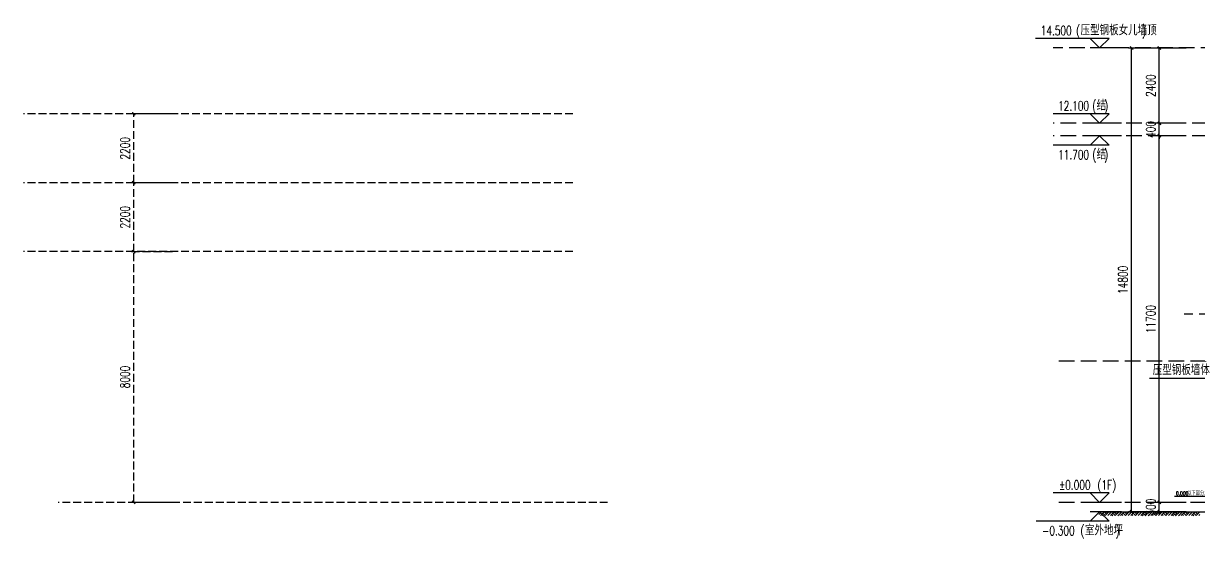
# Model space of a CAD drawing. Extents: x -1899985 to -450366, y 556196 to 2151267.
# Drawn here: x -1818420 to -1780926, y 567103 to 583539 of the extents above; entities that cross this region are included whole.
import ezdxf

# ---------------------------------------------------------------- set-up
doc = ezdxf.new("R2010")
doc.units = 0
doc.header["$LTSCALE"] = 1000
doc.header["$MEASUREMENT"] = 0
for name, pattern in [('__DASH', [0.35, 0.25, -0.1]), ('DASH', [0.35, 0.25, -0.1]), ('DOTE', [2.42, 2, -0.2, 0.02, -0.2])]:
    doc.linetypes.add(name, pattern=pattern)
doc.layers.get('Defpoints').update_dxf_attribs({"color": 210})
for name, color, linetype in [('A-AXIS-D', 1, 'Continuous'), ('A-AXIS-DOTE', 14, 'DOTE'), ('A-AXIS-SYMB', 3, 'Continuous'), ('A-HATCH-2', 251, 'Continuous'), ('A-LIN-V', 9, 'Continuous'), ('AS-WALL', 40, 'Continuous'), ('DIM_ELEV', 3, 'Continuous'), ('DIM_LEAD', 3, 'Continuous'), ('PUB_TEXT', 7, 'Continuous')]:
    doc.layers.add(name, color=color, linetype=linetype)
doc.styles.add('_TCH_DIM', font='SIMPLEX', dxfattribs={"bigfont": 'GBCBIG'})
doc.styles.add('_TCH_DIM_T3', font='SIMPLEX', dxfattribs={"width": 0.705882, "bigfont": 'GBCBIG'})
doc.dimstyles.new('_TCH_ARCH&&100', dxfattribs={"dimtxt": 297.5, "dimasz": 100, "dimexe": 100, "dimexo": 100, "dimgap": 126.25, "dimtad": 1, "dimdec": 0, "dimzin": 0, "dimdsep": 46, "dimtxsty": '_TCH_DIM_T3', "dimblk": 'ARCHTICK', "dimcen": 0.09, "dimclrt": 7, "dimazin": 2, "dimtfac": 1, "dimtdec": 0, "dimtix": 1, "dimtmove": 2, "dimatfit": 3, "dimfxl": 0, "dimtolj": 1, "dimtzin": 0, "dimarcsym": 0})

# ---------------------------------------------------------------- blocks, each defined once
blk = doc.blocks.new('_ArchTick')
at = {"color": 0, "linetype": 'ByBlock', "const_width": 0.4}
blk.add_lwpolyline([(-0.5, -0.5), (0.5, 0.5)], dxfattribs=at)
blk = doc.blocks.new('*D510')
at = {"layer": 'A-AXIS-D', "color": 0, "linetype": 'DASH', "lineweight": -2}
for p, q in [((-1817370, 576257), (-1818703, 576257)), ((-1818603, 568257), (-1818603, 576257)), ((-1817370, 568257), (-1818703, 568257))]:
    blk.add_line(p, q, dxfattribs=at)
at = {"layer": 'Defpoints', "color": 0, "linetype": 'DASH'}
for p in [(-1818603, 576257), (-1817270, 576257), (-1817270, 568257)]:
    blk.add_point(p, dxfattribs=at)
at = {"layer": 'A-AXIS-D', "color": 0, "linetype": 'DASH', "lineweight": -2, "xscale": 100, "yscale": 100, "zscale": 100}
for p, rotation in [((-1818603, 576257), 90), ((-1818603, 568257), 270)]:
    blk.add_blockref('_ArchTick', p, dxfattribs=dict(at, rotation=rotation))
at = {"layer": 'A-AXIS-D', "color": 7, "linetype": 'DASH', "insert": (-1818878, 572257), "char_height": 297.5, "attachment_point": 5, "rotation": 90, "style": '_TCH_DIM_T3'}
blk.add_mtext('\\A1;8000', dxfattribs=at)
blk = doc.blocks.new('*D511')
at = {"layer": 'A-AXIS-D', "color": 0, "linetype": 'DASH', "lineweight": -2}
for p, q in [((-1817370, 578457), (-1818703, 578457)), ((-1818603, 576257), (-1818603, 578457)), ((-1817370, 576257), (-1818703, 576257))]:
    blk.add_line(p, q, dxfattribs=at)
at = {"layer": 'Defpoints', "color": 0, "linetype": 'DASH'}
for p in [(-1818603, 578457), (-1817270, 578457), (-1817270, 576257)]:
    blk.add_point(p, dxfattribs=at)
at = {"layer": 'A-AXIS-D', "color": 0, "linetype": 'DASH', "lineweight": -2, "xscale": 100, "yscale": 100, "zscale": 100}
for p, rotation in [((-1818603, 578457), 90), ((-1818603, 576257), 270)]:
    blk.add_blockref('_ArchTick', p, dxfattribs=dict(at, rotation=rotation))
at = {"layer": 'A-AXIS-D', "color": 7, "linetype": 'DASH', "insert": (-1818878, 577357), "char_height": 297.5, "attachment_point": 5, "rotation": 90, "style": '_TCH_DIM_T3'}
blk.add_mtext('\\A1;2200', dxfattribs=at)
blk = doc.blocks.new('*D512')
at = {"layer": 'A-AXIS-D', "color": 0, "linetype": 'DASH', "lineweight": -2}
for p, q in [((-1817370, 580657), (-1818703, 580657)), ((-1818603, 578457), (-1818603, 580657)), ((-1817370, 578457), (-1818703, 578457))]:
    blk.add_line(p, q, dxfattribs=at)
at = {"layer": 'Defpoints', "color": 0, "linetype": 'DASH'}
for p in [(-1818603, 580657), (-1817270, 580657), (-1817270, 578457)]:
    blk.add_point(p, dxfattribs=at)
at = {"layer": 'A-AXIS-D', "color": 0, "linetype": 'DASH', "lineweight": -2, "xscale": 100, "yscale": 100, "zscale": 100}
for p, rotation in [((-1818603, 580657), 90), ((-1818603, 578457), 270)]:
    blk.add_blockref('_ArchTick', p, dxfattribs=dict(at, rotation=rotation))
at = {"layer": 'A-AXIS-D', "color": 7, "linetype": 'DASH', "insert": (-1818878, 579557), "char_height": 297.5, "attachment_point": 5, "rotation": 90, "style": '_TCH_DIM_T3'}
blk.add_mtext('\\A1;2200', dxfattribs=at)
blk = doc.blocks.new('*D431')
at = {"layer": 'A-AXIS-D', "color": 0, "lineweight": -2}
for p, q in [((-1781320, 568257), (-1782276, 568257)), ((-1782176, 568257), (-1782176, 568357)), ((-1782176, 567957), (-1782176, 568257)), ((-1781320, 567957), (-1782276, 567957)), ((-1782176, 567957), (-1782176, 567857))]:
    blk.add_line(p, q, dxfattribs=at)
at = {"layer": 'Defpoints', "color": 0}
for p in [(-1782176, 568257), (-1781220, 568257), (-1781220, 567957)]:
    blk.add_point(p, dxfattribs=at)
at = {"layer": 'A-AXIS-D', "color": 0, "lineweight": -2, "xscale": 100, "yscale": 100, "zscale": 100}
for p, rotation in [((-1782176, 568257), 270), ((-1782176, 567957), 90)]:
    blk.add_blockref('_ArchTick', p, dxfattribs=dict(at, rotation=rotation))
at = {"layer": 'A-AXIS-D', "color": 7, "insert": (-1782451, 568107), "char_height": 297.5, "attachment_point": 5, "rotation": 90, "style": '_TCH_DIM_T3'}
blk.add_mtext('\\A1;300', dxfattribs=at)
blk = doc.blocks.new('*D432')
at = {"layer": 'A-AXIS-D', "color": 0, "lineweight": -2}
for p, q in [((-1781320, 579957), (-1782276, 579957)), ((-1782176, 568257), (-1782176, 579957)), ((-1781320, 568257), (-1782276, 568257))]:
    blk.add_line(p, q, dxfattribs=at)
at = {"layer": 'Defpoints', "color": 0}
for p in [(-1782176, 579957), (-1781220, 579957), (-1781220, 568257)]:
    blk.add_point(p, dxfattribs=at)
at = {"layer": 'A-AXIS-D', "color": 0, "lineweight": -2, "xscale": 100, "yscale": 100, "zscale": 100}
for p, rotation in [((-1782176, 579957), 90), ((-1782176, 568257), 270)]:
    blk.add_blockref('_ArchTick', p, dxfattribs=dict(at, rotation=rotation))
at = {"layer": 'A-AXIS-D', "color": 7, "insert": (-1782451, 574107), "char_height": 297.5, "attachment_point": 5, "rotation": 90, "style": '_TCH_DIM_T3'}
blk.add_mtext('\\A1;11700', dxfattribs=at)
blk = doc.blocks.new('*D433')
at = {"layer": 'A-AXIS-D', "color": 0, "lineweight": -2}
for p, q in [((-1782176, 580357), (-1782176, 580457)), ((-1781320, 580357), (-1782276, 580357)), ((-1782176, 579957), (-1782176, 580357)), ((-1781320, 579957), (-1782276, 579957)), ((-1782176, 579957), (-1782176, 579857))]:
    blk.add_line(p, q, dxfattribs=at)
at = {"layer": 'Defpoints', "color": 0}
for p in [(-1782176, 580357), (-1781220, 580357), (-1781220, 579957)]:
    blk.add_point(p, dxfattribs=at)
at = {"layer": 'A-AXIS-D', "color": 0, "lineweight": -2, "xscale": 100, "yscale": 100, "zscale": 100}
for p, rotation in [((-1782176, 580357), 270), ((-1782176, 579957), 90)]:
    blk.add_blockref('_ArchTick', p, dxfattribs=dict(at, rotation=rotation))
at = {"layer": 'A-AXIS-D', "color": 7, "insert": (-1782451, 580157), "char_height": 297.5, "attachment_point": 5, "rotation": 90, "style": '_TCH_DIM_T3'}
blk.add_mtext('\\A1;400', dxfattribs=at)
blk = doc.blocks.new('*D434')
at = {"layer": 'A-AXIS-D', "color": 0, "lineweight": -2}
for p, q in [((-1781320, 582757), (-1782276, 582757)), ((-1782176, 580357), (-1782176, 582757)), ((-1781320, 580357), (-1782276, 580357))]:
    blk.add_line(p, q, dxfattribs=at)
at = {"layer": 'Defpoints', "color": 0}
for p in [(-1782176, 582757), (-1781220, 582757), (-1781220, 580357)]:
    blk.add_point(p, dxfattribs=at)
at = {"layer": 'A-AXIS-D', "color": 0, "lineweight": -2, "xscale": 100, "yscale": 100, "zscale": 100}
for p, rotation in [((-1782176, 582757), 90), ((-1782176, 580357), 270)]:
    blk.add_blockref('_ArchTick', p, dxfattribs=dict(at, rotation=rotation))
at = {"layer": 'A-AXIS-D', "color": 7, "insert": (-1782451, 581557), "char_height": 297.5, "attachment_point": 5, "rotation": 90, "style": '_TCH_DIM_T3'}
blk.add_mtext('\\A1;2400', dxfattribs=at)
blk = doc.blocks.new('*D478')
at = {"layer": 'A-AXIS-D', "color": 0, "lineweight": -2}
for p, q in [((-1781829, 582757), (-1783162, 582757)), ((-1783062, 567957), (-1783062, 582757)), ((-1781829, 567957), (-1783162, 567957))]:
    blk.add_line(p, q, dxfattribs=at)
at = {"layer": 'Defpoints', "color": 0}
for p in [(-1783062, 582757), (-1781729, 582757), (-1781729, 567957)]:
    blk.add_point(p, dxfattribs=at)
at = {"layer": 'A-AXIS-D', "color": 0, "lineweight": -2, "xscale": 100, "yscale": 100, "zscale": 100}
for p, rotation in [((-1783062, 582757), 90), ((-1783062, 567957), 270)]:
    blk.add_blockref('_ArchTick', p, dxfattribs=dict(at, rotation=rotation))
at = {"layer": 'A-AXIS-D', "color": 7, "insert": (-1783337, 575357), "char_height": 297.5, "attachment_point": 5, "rotation": 90, "style": '_TCH_DIM_T3'}
blk.add_mtext('\\A1;14800', dxfattribs=at)
blk = doc.blocks.new('$LinePat$素土夯实')
at = {"color": 0}
for p, q in [((0, -210), (210, 0)), ((120, -300), (420, 0)), ((420, 0), (608, -188)), ((495, -300), (795, 0)), ((615, 0), (705, -90)), ((210, -210), (300, -300)), ((315, -105), (502, -293)), ((705, -300), (795, -210))]:
    blk.add_line(p, q, dxfattribs=at)
blk = doc.blocks.new('234234234234')
at = {"layer": 'A-LIN-V', "linetype": 'DASH'}
for points in [[(-1804589.6, 580657.5), (-1822119.6, 580657.5)], [(-1804589.6, 578457.5), (-1822119.6, 578457.5)], [(-1804589.6, 576257.5), (-1822119.6, 576257.5)], [(-1803479.6, 568257.5), (-1821009.6, 568257.5)]]:
    blk.add_lwpolyline(points, dxfattribs=at)
at = {"layer": 'A-AXIS-D', "linetype": 'DASH'}
for p1, p2, picture, middle in [((-1817269.8, 578457.5), (-1817269.8, 580657.5), '*D512', (-1818878.2, 579557.5)), ((-1817269.8, 576257.5), (-1817269.8, 578457.5), '*D511', (-1818878.2, 577357.5)), ((-1817269.8, 568257.5), (-1817269.8, 576257.5), '*D510', (-1818878.2, 572257.5))]:
    dim = blk.add_aligned_dim(p1=p1, p2=p2, distance=1333.3, dimstyle='_TCH_ARCH&&100', dxfattribs=at)
    dim.commit()
    dim.dimension.update_dxf_attribs({"geometry": picture, "text_midpoint": middle})

msp = doc.modelspace()

# ---------------------------------------------------------------- linework, layer by layer
at = {"layer": 'A-AXIS-DOTE', "linetype": '__DASH', "ltscale": 2}
for p, q in [((-1669050, 582757.5), (-1785568.2, 582757.5)), ((-1669330, 580357.5), (-1785568.2, 580357.5)), ((-1669330, 579957.5), (-1785568.2, 579957.5)), ((-1776905.7, 574257.5), (-1781381, 574257.5)), ((-1647680.2, 572757.5), (-1785568.2, 572757.5)), ((-1647680.2, 568257.5), (-1785568.2, 568257.5))]:
    msp.add_line(p, q, dxfattribs=at)
at = {"layer": 'A-AXIS-SYMB'}
msp.add_line((-1780724.3, 572213.9), (-1782490.8, 572213.9), dxfattribs=at)
at = {"layer": 'AS-WALL'}
msp.add_lwpolyline([(-1783926.4, 567957.5), (-1779860.4, 567957.5), (-1779860.4, 567957.5)], dxfattribs=at)
at = {"layer": 'DIM_ELEV'}
for p, q in [((-1783780.2, 583057.5), (-1786130.1, 583057.5)), ((-1784080.2, 582757.5), (-1784380.2, 583057.5)), ((-1784080.2, 582757.5), (-1783780.2, 583057.5)), ((-1783380.2, 582757.5), (-1784380.2, 582757.5)), ((-1783780.2, 580657.5), (-1785568.2, 580657.5)), ((-1784080.2, 580357.5), (-1784380.2, 580657.5)), ((-1784080.2, 580357.5), (-1783780.2, 580657.5)), ((-1783380.2, 580357.5), (-1784380.2, 580357.5)), ((-1783780.2, 579657.5), (-1785568.2, 579657.5)), ((-1784080.2, 579957.5), (-1784380.2, 579657.5)), ((-1783380.2, 579957.5), (-1784380.2, 579957.5)), ((-1784080.2, 579957.5), (-1783780.2, 579657.5)), ((-1783780.2, 568557.5), (-1785568.2, 568557.5)), ((-1784080.2, 568257.5), (-1784380.2, 568557.5)), ((-1784080.2, 568257.5), (-1783780.2, 568557.5)), ((-1783380.2, 568257.5), (-1784380.2, 568257.5)), ((-1783780.2, 567657.5), (-1786110.4, 567657.5)), ((-1784080.2, 567957.5), (-1784380.2, 567657.5)), ((-1783380.2, 567957.5), (-1784380.2, 567957.5)), ((-1784080.2, 567957.5), (-1783780.2, 567657.5))]:
    msp.add_line(p, q, dxfattribs=at)
at = {"layer": 'DIM_LEAD'}
msp.add_line((-1780381.3, 568439.4), (-1781687.9, 568439.4), dxfattribs=at)

# ---------------------------------------------------------------- block references
at = {"layer": 'A-HATCH-2', "xscale": 0.406059325623648, "yscale": 0.4, "zscale": 0.4}
for p in [(-1784107, 567957.5), (-1783784.2, 567957.5), (-1783461.4, 567957.5), (-1783138.6, 567957.5), (-1782815.8, 567957.5), (-1782492.9, 567957.5), (-1782170.1, 567957.5), (-1781847.3, 567957.5), (-1781524.5, 567957.5), (-1781201.7, 567957.5)]:
    msp.add_blockref('$LinePat$素土夯实', p, dxfattribs=at)
at = {"layer": 'A-LIN-V'}
msp.add_blockref('234234234234', (3700, 0), dxfattribs=at)

# ---------------------------------------------------------------- texts
at = {"layer": 'PUB_TEXT', "style": '_TCH_DIM', "width": 0.705882}
for s, height, p in [('14.500', 297.5, (-1785960.1, 583162.5)), ('(', 297.5, (-1784830.1, 583162.5)), (')', 297.5, (-1782724.1, 583162.5)), ('12.100', 297.5, (-1785406.2, 580762.5)), ('(', 297.5, (-1784316.2, 580762.5)), (')', 297.5, (-1783930.5, 580762.5)), ('11.700', 297.5, (-1785406.2, 579202.5)), ('(', 297.5, (-1784316.2, 579202.5)), (')', 297.5, (-1783930.5, 579202.5)), ('%%P0.000', 297.5, (-1785378.2, 568662.5)), ('(1F)', 297.5, (-1784148.2, 568662.5)), ('0.000', 119, (-1781645.9, 568481.4)), ('-0.300', 297.5, (-1785920.4, 567202.5)), ('(', 297.5, (-1784690.4, 567202.5)), (')', 297.5, (-1783567.5, 567202.5))]:
    msp.add_text(s, height=height, dxfattribs=at).set_placement(p)
at = {"layer": 'PUB_TEXT', "style": '_TCH_DIM'}
for s, height, p in [('压型钢板女儿墙顶', 337.59, (-1784690.1, 583162.5)), ('结', 337.6, (-1784176.2, 580762.5)), ('结', 337.6, (-1784176.2, 579202.5)), ('压型钢板墙体', 337.59, (-1782385.8, 572318.9)), ('以下部分为铝板包边', 135.04, (-1781285.9, 568481.4)), ('室外地坪', 337.59, (-1784550.4, 567202.5))]:
    msp.add_text(s, height=height, dxfattribs=at).set_placement(p)

# ---------------------------------------------------------------- dimensions: what is measured, and where the dimension line sits
at = {"layer": 'A-AXIS-D'}
for p1, p2, distance, picture, middle in [((-1781728.6, 567957.5), (-1781728.6, 582757.5), 1333.3, '*D478', (-1783336.9, 575357.5)), ((-1781220.2, 580357.5), (-1781220.2, 582757.5), 955.6, '*D434', (-1782450.9, 581557.5)), ((-1781220.2, 579957.5), (-1781220.2, 580357.5), 955.6, '*D433', (-1782450.9, 580157.5)), ((-1781220.2, 568257.5), (-1781220.2, 579957.5), 955.6, '*D432', (-1782450.9, 574107.5)), ((-1781220.2, 567957.5), (-1781220.2, 568257.5), 955.6, '*D431', (-1782450.9, 568107.5))]:
    dim = msp.add_aligned_dim(p1=p1, p2=p2, distance=distance, dimstyle='_TCH_ARCH&&100', dxfattribs=at)
    dim.commit()
    dim.dimension.update_dxf_attribs({"geometry": picture, "text_midpoint": middle})

doc.saveas('drawing.dxf')
